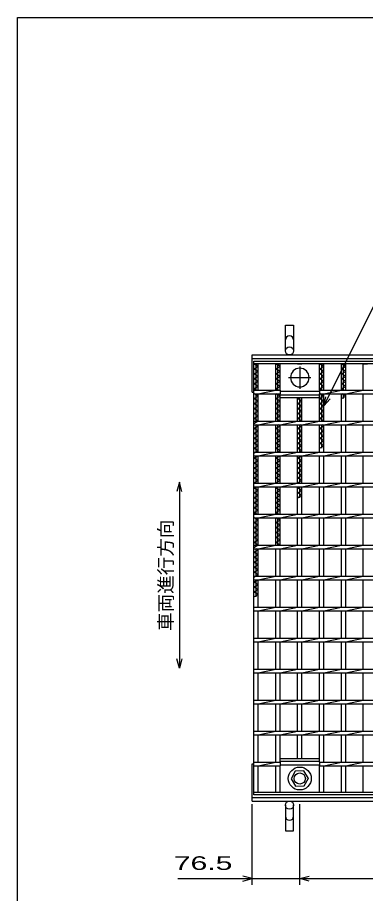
# Model space of a CAD drawing. Units: millimetres, scale not verified. Extents: x -1820 to 1731, y -1282 to 1054.
# Drawn here: x -1729 to -1168, y -360 to 1054 of the extents above; entities that cross this region are included whole.
import ezdxf
from ezdxf.enums import TextEntityAlignment as Align

# ---------------------------------------------------------------- set-up
doc = ezdxf.new("R2010")
doc.units = ezdxf.units.MM
doc.header["$LTSCALE"] = 10
doc.linetypes.add('CHAIN', pattern=[18.5, 12, -1.5, 3.5, -1.5])
for name, color, linetype, lineweight in [('0_2', 150, 'Continuous', 25), ('16', 3, 'Continuous', 25), ('19', 6, 'Continuous', 25), ('22', 4, 'Continuous', 25)]:
    doc.layers.add(name, color=color, linetype=linetype, lineweight=lineweight)
doc.styles.add('ベクトル', font='')
doc.styles.get('ベクトル').set_extended_font_data('ベクトル')

msp = doc.modelspace()

# ---------------------------------------------------------------- linework, layer by layer
at = {"layer": '0_2'}
for p, q in [((-1729, -1146.5), (-1729, 1053.5)), ((-1729, 1053.5), (1731, 1053.5))]:
    msp.add_line(p, q, dxfattribs=at)
at = {"layer": '16'}
for p, q in [((-1348, 499), (-353, 499)), ((-1348, 494.5), (-1348, 499)), ((-353, 494.5), (-1348, 494.5)), ((-1348, -196.5), (-1348, 494.5)), ((-1348, 494.5), (-1341, 494.5)), ((-1341, 490.5), (-1348, 494.5)), ((-1348, 486.5), (-1341, 490.5)), ((-1341, 482.5), (-1348, 486.5)), ((-1348, 478.5), (-1341, 482.5)), ((-1344.5, 452), (-1344.5, 494.5)), ((-1341, 452), (-1341, 494.5)), ((-1312.7, 452), (-1312.7, 494.5)), ((-1312.7, 494.5), (-1305.7, 494.5)), ((-1305.7, 490.5), (-1312.7, 494.5)), ((-1312.7, 486.5), (-1305.7, 490.5)), ((-1305.7, 482.5), (-1312.7, 486.5)), ((-1312.7, 478.5), (-1305.7, 482.5)), ((-1309.2, 452), (-1309.2, 494.5)), ((-1305.7, 452), (-1305.7, 494.5)), ((-1277.4, 494.5), (-1270.4, 494.5)), ((-1242.1, 452), (-1242.1, 494.5)), ((-1242.1, 494.5), (-1235.1, 494.5)), ((-1235.1, 490.5), (-1242.1, 494.5)), ((-1242.1, 486.5), (-1235.1, 490.5)), ((-1235.1, 482.5), (-1242.1, 486.5)), ((-1242.1, 478.5), (-1235.1, 482.5)), ((-1238.6, 452), (-1238.6, 494.5)), ((-1235.1, 452), (-1235.1, 494.5)), ((-1206.8, 452), (-1206.8, 494.5)), ((-1206.8, 494.5), (-1199.8, 494.5)), ((-1199.8, 490.5), (-1206.8, 494.5)), ((-1206.8, 486.5), (-1199.8, 490.5)), ((-1199.8, 482.5), (-1206.8, 486.5)), ((-1206.8, 478.5), (-1199.8, 482.5)), ((-1203.3, 452), (-1203.3, 494.5)), ((-1199.8, 452), (-1199.8, 494.5)), ((-1171.5, 452), (-1171.5, 494.5)), ((-1171.5, 494.5), (-1164.5, 494.5)), ((-1341, 474.5), (-1348, 478.5)), ((-1348, 470.5), (-1341, 474.5)), ((-1341, 466.5), (-1348, 470.5)), ((-1348, 462.5), (-1341, 466.5)), ((-1305.7, 474.5), (-1312.7, 478.5)), ((-1312.7, 470.5), (-1305.7, 474.5)), ((-1305.7, 466.5), (-1312.7, 470.5)), ((-1312.7, 462.5), (-1305.7, 466.5)), ((-1235.1, 474.5), (-1242.1, 478.5)), ((-1242.1, 470.5), (-1235.1, 474.5)), ((-1235.1, 466.5), (-1242.1, 470.5)), ((-1242.1, 462.5), (-1235.1, 466.5)), ((-1199.8, 474.5), (-1206.8, 478.5)), ((-1206.8, 470.5), (-1199.8, 474.5)), ((-1199.8, 466.5), (-1206.8, 470.5)), ((-1206.8, 462.5), (-1199.8, 466.5)), ((-1341, 458.5), (-1348, 462.5)), ((-1348, 454.5), (-1341, 458.5)), ((-1343.62, 452), (-1348, 454.5)), ((-1305.7, 458.5), (-1312.7, 462.5)), ((-1312.7, 454.5), (-1305.7, 458.5)), ((-1308.33, 452), (-1312.7, 454.5)), ((-1235.1, 458.5), (-1242.1, 462.5)), ((-1242.1, 454.5), (-1235.1, 458.5)), ((-1237.72, 452), (-1242.1, 454.5)), ((-1199.8, 458.5), (-1206.8, 462.5)), ((-1206.8, 454.5), (-1199.8, 458.5)), ((-1202.42, 452), (-1206.8, 454.5)), ((-1348, 452), (-1305.7, 452)), ((-1348, 446), (-1348, 452)), ((-1348, 446), (-1305.7, 446)), ((-1348, 438.5), (-1341, 442.5)), ((-1341, 434.5), (-1348, 438.5)), ((-1341, 442.5), (-1347.12, 446)), ((-1344.5, 402), (-1344.5, 446)), ((-1341, 446), (-1312.7, 452)), ((-1341, 402), (-1341, 446)), ((-1312.7, 402), (-1312.7, 446)), ((-1312.7, 438.5), (-1305.7, 442.5)), ((-1305.7, 434.5), (-1312.7, 438.5)), ((-1305.7, 442.5), (-1311.83, 446)), ((-1309.2, 402), (-1309.2, 446)), ((-1305.7, 452), (-1305.7, 446)), ((-1305.7, 450.5), (-1242.1, 450.5)), ((-1305.7, 402), (-1305.7, 446)), ((-1305.7, 444.5), (-1242.1, 444.5)), ((-1305.7, 440), (-1305.7, 444.5)), ((-1242.1, 440), (-1305.7, 440)), ((-1277.4, 402), (-1277.4, 440)), ((-1277.4, 438.5), (-1274.78, 440)), ((-1270.4, 434.5), (-1277.4, 438.5)), ((-1273.9, 402), (-1273.9, 440)), ((-1270.4, 402), (-1270.4, 440)), ((-1242.1, 452), (-458.5, 452)), ((-1242.1, 452), (-1242.1, 446)), ((-1242.1, 446), (-458.5, 446)), ((-1242.1, 402), (-1242.1, 446)), ((-1242.1, 444.5), (-1242.1, 440)), ((-1242.1, 438.5), (-1235.1, 442.5)), ((-1235.1, 434.5), (-1242.1, 438.5)), ((-1235.1, 442.5), (-1241.22, 446)), ((-1238.6, 402), (-1238.6, 446)), ((-1235.1, 446), (-1206.8, 452)), ((-1235.1, 402), (-1235.1, 446)), ((-1206.8, 402), (-1206.8, 446)), ((-1206.8, 438.5), (-1199.8, 442.5)), ((-1199.8, 442.5), (-1205.92, 446)), ((-1203.3, 438.5), (-1203.3, 446)), ((-1199.8, 446), (-1171.5, 452)), ((-1199.8, 402), (-1199.8, 446)), ((-1171.5, 402), (-1171.5, 446)), ((-1348, 430.5), (-1341, 434.5)), ((-1341, 426.5), (-1348, 430.5)), ((-1348, 422.5), (-1341, 426.5)), ((-1312.7, 430.5), (-1305.7, 434.5)), ((-1305.7, 426.5), (-1312.7, 430.5)), ((-1312.7, 422.5), (-1305.7, 426.5)), ((-1277.4, 430.5), (-1270.4, 434.5)), ((-1270.4, 426.5), (-1277.4, 430.5)), ((-1277.4, 422.5), (-1270.4, 426.5)), ((-1242.1, 430.5), (-1235.1, 434.5)), ((-1235.1, 426.5), (-1242.1, 430.5)), ((-1242.1, 422.5), (-1235.1, 426.5)), ((-1341, 418.5), (-1348, 422.5)), ((-1348, 414.5), (-1341, 418.5)), ((-1341, 410.5), (-1348, 414.5)), ((-1348, 406.5), (-1341, 410.5)), ((-1305.7, 418.5), (-1312.7, 422.5)), ((-1312.7, 414.5), (-1305.7, 418.5)), ((-1305.7, 410.5), (-1312.7, 414.5)), ((-1312.7, 406.5), (-1305.7, 410.5)), ((-1270.4, 418.5), (-1277.4, 422.5)), ((-1277.4, 414.5), (-1270.4, 418.5)), ((-1270.4, 410.5), (-1277.4, 414.5)), ((-1277.4, 406.5), (-1270.4, 410.5)), ((-1235.1, 418.5), (-1242.1, 422.5)), ((-1242.1, 414.5), (-1235.1, 418.5)), ((-1235.1, 410.5), (-1242.1, 414.5)), ((-1242.1, 406.5), (-1235.1, 410.5)), ((-1341, 402.5), (-1348, 406.5)), ((-1348, 398.5), (-1341, 402.5)), ((-1348, 402), (-353, 402)), ((-1348, 396), (-1348, 402)), ((-1348, 396), (-353, 396)), ((-1344.5, 352), (-1344.5, 396)), ((-1341, 394.5), (-1343.62, 396)), ((-1341, 396), (-1312.7, 402)), ((-1341, 352), (-1341, 396)), ((-1305.7, 402.5), (-1312.7, 406.5)), ((-1312.7, 352), (-1312.7, 396)), ((-1309.2, 352), (-1309.2, 396)), ((-1305.7, 394.5), (-1308.33, 396)), ((-1306.58, 402), (-1305.7, 402.5)), ((-1305.7, 396), (-1277.4, 402)), ((-1305.7, 352), (-1305.7, 396)), ((-1270.4, 402.5), (-1277.4, 406.5)), ((-1277.4, 352), (-1277.4, 396)), ((-1273.9, 352), (-1273.9, 396)), ((-1270.4, 394.5), (-1273.03, 396)), ((-1271.28, 402), (-1270.4, 402.5)), ((-1270.4, 396), (-1242.1, 402)), ((-1270.4, 352), (-1270.4, 396)), ((-1235.1, 402.5), (-1242.1, 406.5)), ((-1242.1, 352), (-1242.1, 396)), ((-1238.6, 358.5), (-1238.6, 396)), ((-1235.1, 394.5), (-1237.72, 396)), ((-1235.97, 402), (-1235.1, 402.5)), ((-1235.1, 396), (-1206.8, 402)), ((-1235.1, 352), (-1235.1, 396)), ((-1206.8, 352), (-1206.8, 396)), ((-1199.8, 396), (-1171.5, 402)), ((-1199.8, 352), (-1199.8, 396)), ((-1171.5, 352), (-1171.5, 396)), ((-1348, 390.5), (-1341, 394.5)), ((-1341, 386.5), (-1348, 390.5)), ((-1348, 382.5), (-1341, 386.5)), ((-1341, 378.5), (-1348, 382.5)), ((-1312.7, 390.5), (-1305.7, 394.5)), ((-1305.7, 386.5), (-1312.7, 390.5)), ((-1312.7, 382.5), (-1305.7, 386.5)), ((-1305.7, 378.5), (-1312.7, 382.5)), ((-1277.4, 390.5), (-1270.4, 394.5)), ((-1270.4, 386.5), (-1277.4, 390.5)), ((-1277.4, 382.5), (-1270.4, 386.5)), ((-1270.4, 378.5), (-1277.4, 382.5)), ((-1242.1, 390.5), (-1235.1, 394.5)), ((-1235.1, 386.5), (-1242.1, 390.5)), ((-1242.1, 382.5), (-1235.1, 386.5)), ((-1235.1, 378.5), (-1242.1, 382.5)), ((-1348, 374.5), (-1341, 378.5)), ((-1341, 370.5), (-1348, 374.5)), ((-1348, 366.5), (-1341, 370.5)), ((-1312.7, 374.5), (-1305.7, 378.5)), ((-1305.7, 370.5), (-1312.7, 374.5)), ((-1312.7, 366.5), (-1305.7, 370.5)), ((-1277.4, 374.5), (-1270.4, 378.5)), ((-1270.4, 370.5), (-1277.4, 374.5)), ((-1277.4, 366.5), (-1270.4, 370.5)), ((-1242.1, 374.5), (-1235.1, 378.5)), ((-1235.1, 370.5), (-1242.1, 374.5)), ((-1242.1, 366.5), (-1235.1, 370.5)), ((-1341, 362.5), (-1348, 366.5)), ((-1348, 358.5), (-1341, 362.5)), ((-1341, 354.5), (-1348, 358.5)), ((-1348, 350.5), (-1341, 354.5)), ((-1305.7, 362.5), (-1312.7, 366.5)), ((-1312.7, 358.5), (-1305.7, 362.5)), ((-1305.7, 354.5), (-1312.7, 358.5)), ((-1310.08, 352), (-1305.7, 354.5)), ((-1270.4, 362.5), (-1277.4, 366.5)), ((-1277.4, 358.5), (-1270.4, 362.5)), ((-1270.4, 354.5), (-1277.4, 358.5)), ((-1274.78, 352), (-1270.4, 354.5)), ((-1235.1, 362.5), (-1242.1, 366.5)), ((-1242.1, 358.5), (-1235.1, 362.5)), ((-1348, 352), (-353, 352)), ((-1348, 346), (-1348, 352)), ((-1348, 346), (-353, 346)), ((-1348, 342.5), (-1341.87, 346)), ((-1341, 338.5), (-1348, 342.5)), ((-1344.5, 302), (-1344.5, 346)), ((-1341, 346), (-1312.7, 352)), ((-1341, 302), (-1341, 346)), ((-1312.7, 302), (-1312.7, 346)), ((-1312.7, 342.5), (-1306.58, 346)), ((-1305.7, 338.5), (-1312.7, 342.5)), ((-1309.2, 302), (-1309.2, 346)), ((-1305.7, 346), (-1277.4, 352)), ((-1305.7, 302), (-1305.7, 346)), ((-1277.4, 302), (-1277.4, 346)), ((-1277.4, 342.5), (-1271.28, 346)), ((-1270.4, 338.5), (-1277.4, 342.5)), ((-1273.9, 302), (-1273.9, 346)), ((-1270.4, 346), (-1242.1, 352)), ((-1270.4, 302), (-1270.4, 346)), ((-1242.1, 302), (-1242.1, 346)), ((-1235.1, 346), (-1206.8, 352)), ((-1235.1, 302), (-1235.1, 346)), ((-1206.8, 302), (-1206.8, 346)), ((-1199.8, 346), (-1171.5, 352)), ((-1199.8, 302), (-1199.8, 346)), ((-1171.5, 302), (-1171.5, 346)), ((-1348, 334.5), (-1341, 338.5)), ((-1341, 330.5), (-1348, 334.5)), ((-1348, 326.5), (-1341, 330.5)), ((-1341, 322.5), (-1348, 326.5)), ((-1312.7, 334.5), (-1305.7, 338.5)), ((-1305.7, 330.5), (-1312.7, 334.5)), ((-1312.7, 326.5), (-1305.7, 330.5)), ((-1305.7, 322.5), (-1312.7, 326.5)), ((-1277.4, 334.5), (-1270.4, 338.5)), ((-1270.4, 330.5), (-1277.4, 334.5)), ((-1277.4, 326.5), (-1270.4, 330.5)), ((-1270.4, 322.5), (-1277.4, 326.5)), ((-1348, 318.5), (-1341, 322.5)), ((-1341, 314.5), (-1348, 318.5)), ((-1348, 310.5), (-1341, 314.5)), ((-1312.7, 318.5), (-1305.7, 322.5)), ((-1305.7, 314.5), (-1312.7, 318.5)), ((-1312.7, 310.5), (-1305.7, 314.5)), ((-1277.4, 318.5), (-1270.4, 322.5)), ((-1270.4, 314.5), (-1277.4, 318.5)), ((-1277.4, 310.5), (-1270.4, 314.5)), ((-1341, 306.5), (-1348, 310.5)), ((-1348, 302.5), (-1341, 306.5)), ((-1347.12, 302), (-1348, 302.5)), ((-1348, 302), (-353, 302)), ((-1348, 296), (-1348, 302)), ((-1341, 296), (-1312.7, 302)), ((-1305.7, 306.5), (-1312.7, 310.5)), ((-1312.7, 302.5), (-1305.7, 306.5)), ((-1311.83, 302), (-1312.7, 302.5)), ((-1305.7, 296), (-1277.4, 302)), ((-1270.4, 306.5), (-1277.4, 310.5)), ((-1277.4, 302.5), (-1270.4, 306.5)), ((-1276.53, 302), (-1277.4, 302.5)), ((-1270.4, 296), (-1242.1, 302)), ((-1235.1, 296), (-1206.8, 302)), ((-1199.8, 296), (-1171.5, 302)), ((-1348, 296), (-353, 296)), ((-1348, 294.5), (-1345.37, 296)), ((-1341, 290.5), (-1348, 294.5)), ((-1348, 286.5), (-1341, 290.5)), ((-1341, 282.5), (-1348, 286.5)), ((-1344.5, 252), (-1344.5, 296)), ((-1341, 252), (-1341, 296)), ((-1312.7, 252), (-1312.7, 296)), ((-1312.7, 294.5), (-1310.08, 296)), ((-1305.7, 290.5), (-1312.7, 294.5)), ((-1312.7, 286.5), (-1305.7, 290.5)), ((-1305.7, 282.5), (-1312.7, 286.5)), ((-1309.2, 252), (-1309.2, 296)), ((-1305.7, 252), (-1305.7, 296)), ((-1277.4, 252), (-1277.4, 296)), ((-1277.4, 294.5), (-1274.78, 296)), ((-1270.4, 290.5), (-1277.4, 294.5)), ((-1277.4, 286.5), (-1270.4, 290.5)), ((-1270.4, 282.5), (-1277.4, 286.5)), ((-1273.9, 278.5), (-1273.9, 296)), ((-1270.4, 252), (-1270.4, 296)), ((-1242.1, 252), (-1242.1, 296)), ((-1235.1, 252), (-1235.1, 296)), ((-1206.8, 252), (-1206.8, 296)), ((-1199.8, 252), (-1199.8, 296)), ((-1171.5, 252), (-1171.5, 296)), ((-1348, 278.5), (-1341, 282.5)), ((-1341, 274.5), (-1348, 278.5)), ((-1348, 270.5), (-1341, 274.5)), ((-1341, 266.5), (-1348, 270.5)), ((-1312.7, 278.5), (-1305.7, 282.5)), ((-1305.7, 274.5), (-1312.7, 278.5)), ((-1312.7, 270.5), (-1305.7, 274.5)), ((-1305.7, 266.5), (-1312.7, 270.5)), ((-1277.4, 278.5), (-1270.4, 282.5)), ((-1348, 262.5), (-1341, 266.5)), ((-1341, 258.5), (-1348, 262.5)), ((-1348, 254.5), (-1341, 258.5)), ((-1343.62, 252), (-1348, 254.5)), ((-1312.7, 262.5), (-1305.7, 266.5)), ((-1305.7, 258.5), (-1312.7, 262.5)), ((-1312.7, 254.5), (-1305.7, 258.5)), ((-1308.33, 252), (-1312.7, 254.5)), ((-1348, 252), (-353, 252)), ((-1348, 246), (-1348, 252)), ((-1348, 246), (-353, 246)), ((-1348, 238.5), (-1341, 242.5)), ((-1341, 242.5), (-1347.12, 246)), ((-1344.5, 202), (-1344.5, 246)), ((-1341, 246), (-1312.7, 252)), ((-1341, 202), (-1341, 246)), ((-1312.7, 202), (-1312.7, 246)), ((-1312.7, 238.5), (-1305.7, 242.5)), ((-1305.7, 242.5), (-1311.83, 246)), ((-1309.2, 202), (-1309.2, 246)), ((-1305.7, 246), (-1277.4, 252)), ((-1305.7, 202), (-1305.7, 246)), ((-1277.4, 202), (-1277.4, 246)), ((-1270.4, 246), (-1242.1, 252)), ((-1270.4, 202), (-1270.4, 246)), ((-1242.1, 202), (-1242.1, 246)), ((-1235.1, 246), (-1206.8, 252)), ((-1235.1, 202), (-1235.1, 246)), ((-1206.8, 202), (-1206.8, 246)), ((-1199.8, 246), (-1171.5, 252)), ((-1199.8, 202), (-1199.8, 246)), ((-1171.5, 202), (-1171.5, 246)), ((-1341, 234.5), (-1348, 238.5)), ((-1348, 230.5), (-1341, 234.5)), ((-1341, 226.5), (-1348, 230.5)), ((-1348, 222.5), (-1341, 226.5)), ((-1305.7, 234.5), (-1312.7, 238.5)), ((-1312.7, 230.5), (-1305.7, 234.5)), ((-1305.7, 226.5), (-1312.7, 230.5)), ((-1312.7, 222.5), (-1305.7, 226.5)), ((-1341, 218.5), (-1348, 222.5)), ((-1348, 214.5), (-1341, 218.5)), ((-1341, 210.5), (-1348, 214.5)), ((-1305.7, 218.5), (-1312.7, 222.5)), ((-1312.7, 214.5), (-1305.7, 218.5)), ((-1305.7, 210.5), (-1312.7, 214.5)), ((-1348, 206.5), (-1341, 210.5)), ((-1341, 202.5), (-1348, 206.5)), ((-1348, 198.5), (-1341, 202.5)), ((-1348, 202), (-353, 202)), ((-1348, 196), (-1348, 202)), ((-1341, 196), (-1312.7, 202)), ((-1312.7, 206.5), (-1305.7, 210.5)), ((-1305.7, 202.5), (-1312.7, 206.5)), ((-1306.58, 202), (-1305.7, 202.5)), ((-1305.7, 196), (-1277.4, 202)), ((-1270.4, 196), (-1242.1, 202)), ((-1235.1, 196), (-1206.8, 202)), ((-1199.8, 196), (-1171.5, 202)), ((-1348, 196), (-353, 196)), ((-1348, 190.5), (-1341, 194.5)), ((-1341, 186.5), (-1348, 190.5)), ((-1348, 182.5), (-1341, 186.5)), ((-1344.5, 152), (-1344.5, 196)), ((-1341, 194.5), (-1343.62, 196)), ((-1341, 152), (-1341, 196)), ((-1312.7, 152), (-1312.7, 196)), ((-1305.7, 152), (-1305.7, 196)), ((-1277.4, 152), (-1277.4, 196)), ((-1270.4, 152), (-1270.4, 196)), ((-1242.1, 152), (-1242.1, 196)), ((-1235.1, 152), (-1235.1, 196)), ((-1206.8, 152), (-1206.8, 196)), ((-1199.8, 152), (-1199.8, 196)), ((-1171.5, 152), (-1171.5, 196)), ((-1341, 178.5), (-1348, 182.5)), ((-1348, 174.5), (-1341, 178.5)), ((-1341, 170.5), (-1348, 174.5)), ((-1348, 166.5), (-1341, 170.5)), ((-1341, 162.5), (-1348, 166.5)), ((-1348, 158.5), (-1341, 162.5)), ((-1341, 154.5), (-1348, 158.5)), ((-1348, 150.5), (-1341, 154.5)), ((-1348, 152), (-353, 152)), ((-1348, 146), (-1348, 152)), ((-1348, 146), (-353, 146)), ((-1348, 142.5), (-1341.87, 146)), ((-1341, 138.5), (-1348, 142.5)), ((-1344.5, 118.5), (-1344.5, 146)), ((-1341, 146), (-1312.7, 152)), ((-1341, 102), (-1341, 146)), ((-1312.7, 102), (-1312.7, 146)), ((-1305.7, 146), (-1277.4, 152)), ((-1305.7, 102), (-1305.7, 146)), ((-1277.4, 102), (-1277.4, 146)), ((-1270.4, 146), (-1242.1, 152)), ((-1270.4, 102), (-1270.4, 146)), ((-1242.1, 102), (-1242.1, 146)), ((-1235.1, 146), (-1206.8, 152)), ((-1235.1, 102), (-1235.1, 146)), ((-1206.8, 102), (-1206.8, 146)), ((-1199.8, 146), (-1171.5, 152)), ((-1199.8, 102), (-1199.8, 146)), ((-1171.5, 102), (-1171.5, 146)), ((-1348, 134.5), (-1341, 138.5)), ((-1341, 130.5), (-1348, 134.5)), ((-1348, 126.5), (-1341, 130.5)), ((-1341, 122.5), (-1348, 126.5)), ((-1348, 118.5), (-1341, 122.5)), ((-1348, 102), (-353, 102)), ((-1348, 96), (-1348, 102)), ((-1341, 96), (-1312.7, 102)), ((-1305.7, 96), (-1277.4, 102)), ((-1270.4, 96), (-1242.1, 102)), ((-1235.1, 96), (-1206.8, 102)), ((-1199.8, 96), (-1171.5, 102)), ((-1348, 96), (-353, 96)), ((-1341, 52), (-1341, 96)), ((-1312.7, 52), (-1312.7, 96)), ((-1305.7, 52), (-1305.7, 96)), ((-1277.4, 52), (-1277.4, 96)), ((-1270.4, 52), (-1270.4, 96)), ((-1242.1, 52), (-1242.1, 96)), ((-1235.1, 52), (-1235.1, 96)), ((-1206.8, 52), (-1206.8, 96)), ((-1199.8, 52), (-1199.8, 96)), ((-1171.5, 52), (-1171.5, 96)), ((-1348, 52), (-353, 52)), ((-1348, 46), (-1348, 52)), ((-1348, 46), (-353, 46)), ((-1341, 46), (-1312.7, 52)), ((-1341, 2), (-1341, 46)), ((-1312.7, 2), (-1312.7, 46)), ((-1305.7, 46), (-1277.4, 52)), ((-1305.7, 2), (-1305.7, 46)), ((-1277.4, 2), (-1277.4, 46)), ((-1270.4, 46), (-1242.1, 52)), ((-1270.4, 2), (-1270.4, 46)), ((-1242.1, 2), (-1242.1, 46)), ((-1235.1, 46), (-1206.8, 52)), ((-1235.1, 2), (-1235.1, 46)), ((-1206.8, 2), (-1206.8, 46)), ((-1199.8, 46), (-1171.5, 52)), ((-1199.8, 2), (-1199.8, 46)), ((-1171.5, 2), (-1171.5, 46)), ((-1348, 2), (-353, 2)), ((-1348, -4), (-1348, 2)), ((-1341, -4), (-1312.7, 2)), ((-1305.7, -4), (-1277.4, 2)), ((-1270.4, -4), (-1242.1, 2)), ((-1235.1, -4), (-1206.8, 2)), ((-1199.8, -4), (-1171.5, 2)), ((-1348, -4), (-353, -4)), ((-1341, -48), (-1341, -4)), ((-1312.7, -48), (-1312.7, -4)), ((-1305.7, -48), (-1305.7, -4)), ((-1277.4, -48), (-1277.4, -4)), ((-1270.4, -48), (-1270.4, -4)), ((-1242.1, -48), (-1242.1, -4)), ((-1235.1, -48), (-1235.1, -4)), ((-1206.8, -48), (-1206.8, -4)), ((-1199.8, -48), (-1199.8, -4)), ((-1171.5, -48), (-1171.5, -4)), ((-1348, -48), (-353, -48)), ((-1348, -54), (-1348, -48)), ((-1348, -54), (-353, -54)), ((-1341, -54), (-1312.7, -48)), ((-1341, -98), (-1341, -54)), ((-1312.7, -98), (-1312.7, -54)), ((-1305.7, -54), (-1277.4, -48)), ((-1305.7, -98), (-1305.7, -54)), ((-1277.4, -98), (-1277.4, -54)), ((-1270.4, -54), (-1242.1, -48)), ((-1270.4, -98), (-1270.4, -54)), ((-1242.1, -98), (-1242.1, -54)), ((-1235.1, -54), (-1206.8, -48)), ((-1235.1, -98), (-1235.1, -54)), ((-1206.8, -98), (-1206.8, -54)), ((-1199.8, -54), (-1171.5, -48)), ((-1199.8, -98), (-1199.8, -54)), ((-1171.5, -98), (-1171.5, -54)), ((-1348, -98), (-353, -98)), ((-1348, -104), (-1348, -98)), ((-1341, -104), (-1312.7, -98)), ((-1305.7, -104), (-1277.4, -98)), ((-1270.4, -104), (-1242.1, -98)), ((-1235.1, -104), (-1206.8, -98)), ((-1199.8, -104), (-1171.5, -98)), ((-1348, -104), (-353, -104)), ((-1341, -148), (-1341, -104)), ((-1312.7, -148), (-1312.7, -104)), ((-1305.7, -148), (-1305.7, -104)), ((-1277.4, -142), (-1277.4, -104)), ((-1270.4, -142), (-1270.4, -104)), ((-1242.1, -148), (-1242.1, -104)), ((-1235.1, -148), (-1235.1, -104)), ((-1206.8, -148), (-1206.8, -104)), ((-1199.8, -148), (-1199.8, -104)), ((-1171.5, -148), (-1171.5, -104)), ((-1348, -148), (-1305.7, -148)), ((-1348, -154), (-1348, -148)), ((-1348, -154), (-1305.7, -154)), ((-1341, -154), (-1312.7, -148)), ((-1341, -196.5), (-1341, -154)), ((-1312.7, -196.5), (-1312.7, -154)), ((-1305.7, -142), (-1242.1, -142)), ((-1305.7, -146.5), (-1305.7, -142)), ((-1305.7, -146.5), (-1242.1, -146.5)), ((-1305.7, -148), (-1305.7, -154)), ((-1305.7, -152.5), (-1242.1, -152.5)), ((-1305.7, -196.5), (-1305.7, -154)), ((-1242.1, -146.5), (-1242.1, -142)), ((-1242.1, -148), (-458.5, -148)), ((-1242.1, -148), (-1242.1, -154)), ((-1242.1, -154), (-458.5, -154)), ((-1242.1, -196.5), (-1242.1, -154)), ((-1235.1, -154), (-1206.8, -148)), ((-1235.1, -196.5), (-1235.1, -154)), ((-1206.8, -196.5), (-1206.8, -154)), ((-1199.8, -154), (-1171.5, -148)), ((-1199.8, -196.5), (-1199.8, -154)), ((-1171.5, -196.5), (-1171.5, -154)), ((-1281.19, -162.55), (-1287.9, -174.84)), ((-1267.2, -162.21), (-1281.19, -162.55)), ((-1259.9, -174.5), (-1267.2, -162.21)), ((-1287.9, -174.84), (-1280.6, -186.79)), ((-1266.61, -186.45), (-1259.9, -174.16)), ((-1348, -196.5), (-353, -196.5)), ((-1348, -201), (-1348, -196.5)), ((-1348, -196.5), (-1341, -196.5)), ((-1312.7, -196.5), (-1305.7, -196.5)), ((-1280.6, -186.79), (-1266.61, -186.45)), ((-1277.4, -196.5), (-1270.4, -196.5)), ((-1242.1, -196.5), (-1235.1, -196.5)), ((-1206.8, -196.5), (-1199.8, -196.5)), ((-1171.5, -196.5), (-1164.5, -196.5)), ((-353, -201), (-1348, -201))]:
    msp.add_line(p, q, dxfattribs=at)
at = {"layer": '16', "linetype": 'CHAIN'}
for p, q in [((-1273.9, 490.5), (-1273.9, 454.5)), ((-1291.9, 472.5), (-1255.9, 472.5))]:
    msp.add_line(p, q, dxfattribs=at)
at = {"layer": '16'}
for radius in [18.5, 9]:
    msp.add_circle((-1273.9, -174.5), radius, dxfattribs=at)
for start, end in [(90, 270), (270, 90)]:
    msp.add_arc((-1273.9, 472.5), 15, start, end, dxfattribs=at)
at = {"layer": '19'}
for p, q in [((-1297, 515.5), (-1297, 557.12)), ((-1297, 557.12), (-1284, 557.12)), ((-1284, 557.12), (-1284, 515.5)), ((-1350.5, 509), (-350.5, 509)), ((-1350.5, 449), (-1350.5, 509)), ((-1350.5, 503), (-350.5, 503)), ((-1350.5, 449), (-1348, 449)), ((-1350.5, -211), (-1350.5, -151)), ((-1350.5, -151), (-1348, -151)), ((-1350.5, -205), (-350.5, -205)), ((-1350.5, -211), (-350.5, -211)), ((-1297, -217.5), (-1297, -259.12)), ((-1284, -259.12), (-1284, -217.5)), ((-1297, -259.12), (-1284, -259.12))]:
    msp.add_line(p, q, dxfattribs=at)
for centre in [(-1290.5, 515.5), (-1290.5, -217.5)]:
    msp.add_circle(centre, 6.5, dxfattribs=at)
for centre, start, end in [((-1290.5, 533.34), 0, 180), ((-1290.5, -235.34), 180, 0)]:
    msp.add_arc(centre, 6.5, start, end, dxfattribs=at)
at = {"layer": '22'}
for p, q in [((-1235.1, 427), (-1052.85, 791.5)), ((-1235.1, 427), (-1232.1, 441.6)), ((-1235.1, 427), (-1225.1, 438)), ((-1468, 303.5), (-1472, 288.5)), ((-1464, 288.5), (-1468, 303.5)), ((-1468, 303.5), (-1468, 3.5)), ((-1468, 3.5), (-1472, 18.5)), ((-1464, 18.5), (-1468, 3.5)), ((-1350.5, -346), (-1350.5, -216)), ((-1273.9, -346), (-1273.9, -216)), ((-1470.5, -336), (-1350.5, -336)), ((-1350.5, -336), (-1365.5, -332)), ((-1365.5, -340), (-1350.5, -336)), ((-1350.5, -336), (-1273.9, -336)), ((-1273.9, -336), (-1258.9, -332)), ((-1258.9, -340), (-1273.9, -336)), ((-1273.9, -336), (-426.7, -336))]:
    msp.add_line(p, q, dxfattribs=at)

# ---------------------------------------------------------------- texts
at = {"layer": '22', "color": 2, "style": 'ベクトル'}
msp.add_text('車両進行方向', height=21.99, rotation=90, dxfattribs=at).set_placement((-1490, 63.5), align=Align.MIDDLE_LEFT)
at = {"layer": '22', "color": 2, "style": 'ベクトル', "width": 1.65}
msp.add_text(' 76.5 ', height=21.99, dxfattribs=at).set_placement((-1490.5, -311), align=Align.MIDDLE_LEFT)

doc.saveas('drawing.dxf')
